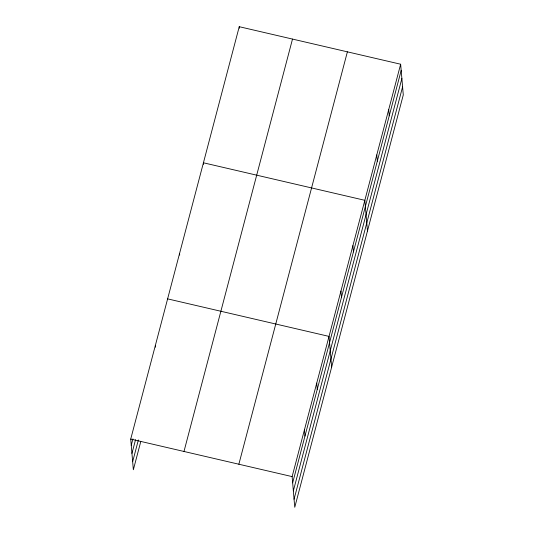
<?xml version="1.0" encoding="UTF-8"?>
<svg xmlns="http://www.w3.org/2000/svg" width="534" height="534" viewBox="0 0 534 534"><rect width="100%" height="100%" fill="white"/><g stroke="black" fill="none" stroke-linecap="round" stroke-linejoin="round"><path stroke-width="0.8" d="M140.769 441.571L133.353 469.78L130.717 439.088L239.245 26.7L400.647 64.22L403.283 94.912L294.755 507.3L292.125 476.608L400.647 64.22M131.251 445.309L132.946 438.868M131.945 453.386L135.549 439.689M132.659 461.703L138.386 439.949M183.983 451.47L292.505 39.082M238.858 464.226L347.387 51.838M292.659 482.836L401.181 70.448M293.353 490.906L401.875 78.518M294.06 499.223L402.589 86.842M167.616 298.873L329.024 336.4L331.654 367.092M130.717 439.088L292.125 476.608M388.712 109.583L389.246 115.811M376.777 154.947L377.311 161.175M367.465 231.002L364.835 200.31L203.434 162.79L203.567 164.345M352.901 245.673L353.435 251.901M340.959 291.037L341.493 297.258M316.722 383.132L317.256 389.359M304.427 429.87L304.961 436.098M239.245 26.7L239.379 28.255M179.558 253.51L179.691 255.072M155.321 345.611L155.454 347.167"/></g></svg>
